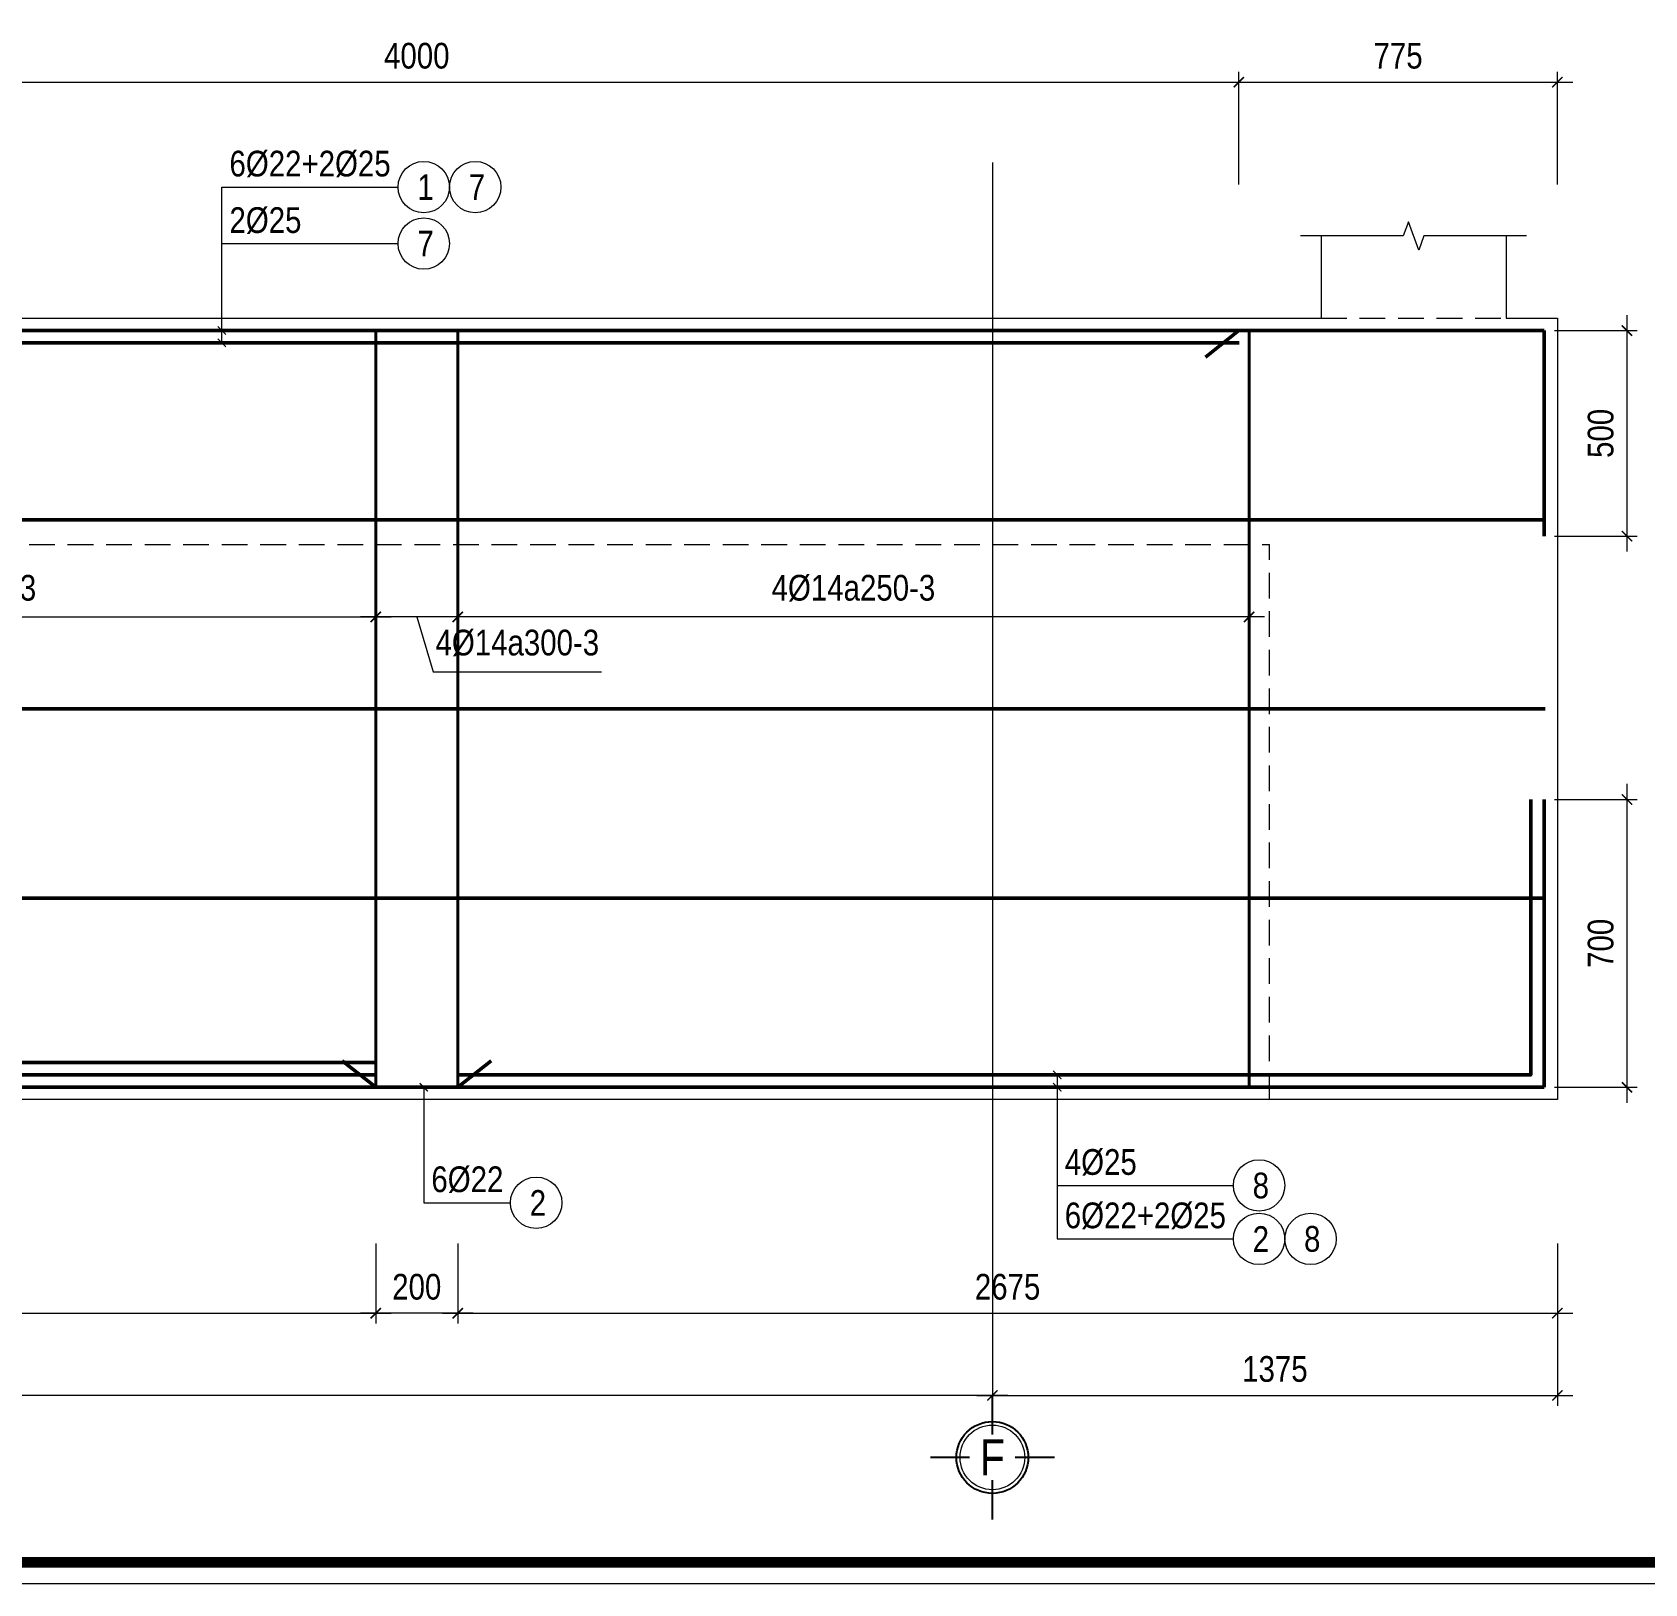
# Model space of a CAD drawing. Header units: millimetres. Extents: x 3014920 to 3563667, y -1638653 to -1356471.
# Drawn here: x 3356469 to 3360391, y -1600938 to -1597165 of the extents above; entities that cross this region are included whole.
import ezdxf
from ezdxf.enums import TextEntityAlignment as Align
from ezdxf.xclip import XClip

# ---------------------------------------------------------------- set-up
doc = ezdxf.new("R2010")
doc.units = ezdxf.units.MM
doc.header["$MEASUREMENT"] = 0
doc.header["$XCLIPFRAME"] = 0
doc.header["$PDMODE"] = 2
for name, pattern in [('6 TANG DIEN HINH 14-15$0$ACAD_ISO10W100', [18, 12, -3, 0, -3]), ('ACAD_ISO04W100', [30, 24, -3, 0, -3]), ('HIDDEN', [0.375, 0.25, -0.125])]:
    doc.linetypes.add(name, pattern=pattern)
doc.layers.get('0').update_dxf_attribs({"lineweight": 9})
doc.layers.get('Defpoints').update_dxf_attribs({"color": 10, "lineweight": 0})
for name, color, linetype, lineweight in [('2', 2, 'Continuous', 20), ('CDAI', 21, 'Continuous', 40), ('CTHEP', 50, 'Continuous', 50), ('DBAO', 90, 'Continuous', 13), ('DGIONG', 130, 'Continuous', 13), ('KTH', 154, 'Continuous', 9), ('Net khuat', 8, 'HIDDEN', 13), ('TEXT', 7, 'Continuous', 15), ('TRUC', 251, 'ACAD_ISO04W100', 9)]:
    doc.layers.add(name, color=color, linetype=linetype, lineweight=lineweight)
doc.layers.add('8', color=8, linetype='Continuous')
doc.styles.add('HELVECONDENSE', font='VHELVCN_0.TTF')
doc.styles.add('Star-HelCon', font='VHELVCN_0.TTF')
doc.styles.add('TTP-HelCon', font='VHELVCN_0.TTF')
doc.styles.add('VNI-HELVE-CONDENSE', font='VHELVCN_0.TTF')
doc.dimstyles.new('kc-25', dxfattribs={"dimtxt": 62.5, "dimasz": 20, "dimexe": 20, "dimexo": 50, "dimgap": 25, "dimtad": 3, "dimdec": 0, "dimzin": 0, "dimdsep": 46, "dimtxsty": 'VNI-HELVE-CONDENSE', "dimblk": 'DIM', "dimcen": 2.5, "dimclrd": 256, "dimclre": 154, "dimclrt": 7, "dimaunit": 1, "dimadec": 0, "dimazin": 0, "dimtfac": 1, "dimtdec": 0, "dimtix": 1, "dimtmove": 0, "dimatfit": 3, "dimldrblk": 'DOT', "dimfxl": 1, "dimtolj": 1, "dimtzin": 0, "dimarcsym": 0})
doc.dimstyles.new('TTP-25', dxfattribs={"dimscale": 25, "dimtxt": 2.5, "dimasz": 1, "dimexe": 1, "dimexo": 1, "dimgap": 0.09, "dimtad": 0, "dimdec": 4, "dimrnd": 1, "dimzin": 9, "dimdsep": 46, "dimtxsty": 'TTP-HelCon', "dimblk": 'ARCHTICK', "dimcen": 0.09, "dimdle": 1.5, "dimclrd": 256, "dimclre": 256, "dimclrt": 7, "dimadec": 0, "dimazin": 0, "dimtfac": 1, "dimtdec": 4, "dimtmove": 0, "dimatfit": 3, "dimldrblk": 'ARCHTICK', "dimfxl": 1, "dimtvp": 1, "dimtolj": 1, "dimtzin": 0, "dimarcsym": 0})

# ---------------------------------------------------------------- blocks, each defined once
blk = doc.blocks.new('2X-29')
at = {"layer": 'CTHEP'}
for p, q in [((32130.8927, -925), (390.43806, -925)), ((32130.8927, -1385), (390.43806, -1385))]:
    blk.add_line(p, q, dxfattribs=at)
at = {"layer": 'CTHEP', "elevation": 0}
blk.add_lwpolyline([(289.97982, -1845), (32200.89431, -1845)], dxfattribs=at)
at = {"layer": 'DBAO', "linetype": 'Continuous', "elevation": 0, "flags": 128}
blk.add_lwpolyline([(32230.89431, -1875), (258.43806, -1875)], dxfattribs=at)
blk = doc.blocks.new('DIM')
h = blk.add_hatch(color=1)
h.paths.add_polyline_path([(0.49, 0.29, 1), (0.29, 0.49), (-0.19, 0), (0.19, 0)])
h.paths.add_polyline_path([(0.19, 0), (-0.19, 0), (-0.49, -0.29, 1), (-0.29, -0.49)])
at = {"color": 9}
for p, q in [((-0.19, 0), (-1.5, 0)), ((0.19, 0), (1.5, 0))]:
    blk.add_line(p, q, dxfattribs=at)
at = {"color": 1}
for p, q in [((-0.49, -0.29), (0.29, 0.49)), ((-0.29, -0.49), (0.49, 0.29)), ((-0.19, 0), (0.19, 0))]:
    blk.add_line(p, q, dxfattribs=at)
blk.add_arc((-0.39, -0.39), 0.138, 135, 315, dxfattribs=at)
blk = doc.blocks.new('_ArchTick')
at = {"color": 0, "linetype": 'ByBlock', "const_width": 0.15}
blk.add_lwpolyline([(-0.5, -0.5), (0.5, 0.5)], dxfattribs=at)
blk = doc.blocks.new('*D2266')
at = {"layer": 'Defpoints', "color": 0, "transparency": 16777216}
for p in [(13544.5, 1117.3), (12769.5, 843.3), (13544.5, 843.3)]:
    blk.add_point(p, dxfattribs=at)
at = {"layer": 'KTH', "lineweight": -2, "transparency": 16777216}
for p, q in [((12769.5, 868.3), (12769.5, 1142.3)), ((13544.5, 868.3), (13544.5, 1142.3)), ((12732, 1117.3), (13582, 1117.3))]:
    blk.add_line(p, q, dxfattribs=at)
at = {"layer": 'KTH', "lineweight": -2, "transparency": 16777216, "xscale": 25, "yscale": 25, "zscale": 25, "rotation": 180}
blk.add_blockref('_ArchTick', (12769.5, 1117.3), dxfattribs=at)
at = {"layer": 'KTH', "lineweight": -2, "transparency": 16777216, "xscale": 25, "yscale": 25, "zscale": 25}
blk.add_blockref('_ArchTick', (13544.5, 1117.3), dxfattribs=at)
at = {"layer": 'KTH', "color": 7, "transparency": 16777216, "insert": (13157, 1181.2), "char_height": 62.5, "attachment_point": 5, "style": 'TTP-HelCon'}
blk.add_mtext('\\A1;775', dxfattribs=at)
blk = doc.blocks.new('dau truc')
blk.add_circle((0, 0), 180)
at = {"layer": '8'}
for p, q in [((0, 127.3), (0, 345.5)), ((-127.3, 0), (-345.5, 0)), ((345.5, 0), (127.3, 0)), ((0, -345.5), (0, -127.3))]:
    blk.add_line(p, q, dxfattribs=at)
blk.add_circle((0, 0), 200, dxfattribs=at)
at = {"layer": 'TEXT', "style": 'HELVECONDENSE'}
blk.add_attdef('A', text='', height=232.7, dxfattribs=at).set_placement((0, 0), align=Align.MIDDLE)
blk = doc.blocks.new('*D2267')
at = {"layer": 'Defpoints', "color": 0, "transparency": 16777216}
for p in [(10670, -1681.2), (10869.5, -1681.2), (10670, -1875.9)]:
    blk.add_point(p, dxfattribs=at)
at = {"layer": 'KTH', "lineweight": -2, "transparency": 16777216}
for p, q in [((10670, -1706.2), (10670, -1900.9)), ((10869.5, -1706.2), (10869.5, -1900.9)), ((10907, -1875.9), (10632.5, -1875.9))]:
    blk.add_line(p, q, dxfattribs=at)
at = {"layer": 'KTH', "lineweight": -2, "transparency": 16777216, "xscale": 25, "yscale": 25, "zscale": 25, "rotation": 180}
blk.add_blockref('_ArchTick', (10670, -1875.9), dxfattribs=at)
at = {"layer": 'KTH', "lineweight": -2, "transparency": 16777216, "xscale": 25, "yscale": 25, "zscale": 25}
blk.add_blockref('_ArchTick', (10869.5, -1875.9), dxfattribs=at)
at = {"layer": 'KTH', "color": 7, "transparency": 16777216, "insert": (10769.8, -1812.1), "char_height": 62.5, "attachment_point": 5, "style": 'TTP-HelCon'}
blk.add_mtext('\\A1;200', dxfattribs=at)
blk = doc.blocks.new('*D2268')
at = {"layer": 'Defpoints', "color": 0, "transparency": 16777216}
for p in [(8620, -6.7), (10670, -6.7), (10670, -183.1)]:
    blk.add_point(p, dxfattribs=at)
at = {"layer": 'KTH', "lineweight": -2, "transparency": 16777216}
for p, q in [((8620, -31.7), (8620, -208.1)), ((10670, -31.7), (10670, -208.1)), ((8582.5, -183.1), (10707.5, -183.1))]:
    blk.add_line(p, q, dxfattribs=at)
at = {"layer": 'KTH', "lineweight": -2, "transparency": 16777216, "xscale": 25, "yscale": 25, "zscale": 25, "rotation": 180}
blk.add_blockref('_ArchTick', (8620, -183.1), dxfattribs=at)
at = {"layer": 'KTH', "lineweight": -2, "transparency": 16777216, "xscale": 25, "yscale": 25, "zscale": 25}
blk.add_blockref('_ArchTick', (10670, -183.1), dxfattribs=at)
at = {"layer": 'KTH', "color": 7, "transparency": 16777216, "insert": (9645, -113.2), "char_height": 62.5, "attachment_point": 5, "style": 'TTP-HelCon'}
blk.add_mtext('\\A1;4Þ14a250-3', dxfattribs=at)
blk = doc.blocks.new('*D2269')
at = {"layer": 'Defpoints', "color": 0, "transparency": 16777216}
for p in [(10869.5, -1681.2), (13544.5, -1681.2), (13544.5, -1875.9)]:
    blk.add_point(p, dxfattribs=at)
at = {"layer": 'KTH', "lineweight": -2, "transparency": 16777216}
for p, q in [((10869.5, -1706.2), (10869.5, -1900.9)), ((13544.5, -1706.2), (13544.5, -1900.9)), ((10832, -1875.9), (13582, -1875.9))]:
    blk.add_line(p, q, dxfattribs=at)
at = {"layer": 'KTH', "lineweight": -2, "transparency": 16777216, "xscale": 25, "yscale": 25, "zscale": 25, "rotation": 180}
blk.add_blockref('_ArchTick', (10869.5, -1875.9), dxfattribs=at)
at = {"layer": 'KTH', "lineweight": -2, "transparency": 16777216, "xscale": 25, "yscale": 25, "zscale": 25}
blk.add_blockref('_ArchTick', (13544.5, -1875.9), dxfattribs=at)
at = {"layer": 'KTH', "color": 7, "transparency": 16777216, "insert": (12207, -1812.1), "char_height": 62.5, "attachment_point": 5, "style": 'TTP-HelCon'}
blk.add_mtext('\\A1;2675', dxfattribs=at)
blk = doc.blocks.new('*D2272')
at = {"layer": 'Defpoints', "color": 0, "transparency": 16777216}
for p in [(12769.5, 1117.3), (8770, 843.3), (12769.5, 843.3)]:
    blk.add_point(p, dxfattribs=at)
at = {"layer": 'KTH', "lineweight": -2, "transparency": 16777216}
for p, q in [((8770, 868.3), (8770, 1142.3)), ((12769.5, 868.3), (12769.5, 1142.3)), ((8732.5, 1117.3), (12807, 1117.3))]:
    blk.add_line(p, q, dxfattribs=at)
at = {"layer": 'KTH', "lineweight": -2, "transparency": 16777216, "xscale": 25, "yscale": 25, "zscale": 25, "rotation": 180}
blk.add_blockref('_ArchTick', (8770, 1117.3), dxfattribs=at)
at = {"layer": 'KTH', "lineweight": -2, "transparency": 16777216, "xscale": 25, "yscale": 25, "zscale": 25}
blk.add_blockref('_ArchTick', (12769.5, 1117.3), dxfattribs=at)
at = {"layer": 'KTH', "color": 7, "transparency": 16777216, "insert": (10769.8, 1181.2), "char_height": 62.5, "attachment_point": 5, "style": 'TTP-HelCon'}
blk.add_mtext('\\A1;4000', dxfattribs=at)
blk = doc.blocks.new('*D2273')
at = {"layer": 'Defpoints', "color": 0, "transparency": 16777216}
for p in [(5770, -1875.9), (12170, -1875.9), (5770, -2075.9)]:
    blk.add_point(p, dxfattribs=at)
at = {"layer": 'KTH', "lineweight": -2, "transparency": 16777216}
for p, q in [((5770, -1900.9), (5770, -2100.9)), ((12170, -1900.9), (12170, -2100.9)), ((12207.5, -2075.9), (5732.5, -2075.9))]:
    blk.add_line(p, q, dxfattribs=at)
at = {"layer": 'KTH', "lineweight": -2, "transparency": 16777216, "xscale": 25, "yscale": 25, "zscale": 25, "rotation": 180}
blk.add_blockref('_ArchTick', (5770, -2075.9), dxfattribs=at)
at = {"layer": 'KTH', "lineweight": -2, "transparency": 16777216, "xscale": 25, "yscale": 25, "zscale": 25}
blk.add_blockref('_ArchTick', (12170, -2075.9), dxfattribs=at)
at = {"layer": 'KTH', "color": 7, "transparency": 16777216, "insert": (8970, -2012), "char_height": 62.5, "attachment_point": 5, "style": 'TTP-HelCon'}
blk.add_mtext('\\A1;6400', dxfattribs=at)
blk = doc.blocks.new('*D2274')
at = {"layer": 'Defpoints', "color": 0, "transparency": 16777216}
for p in [(12170, -1875.9), (13544.5, -1875.9), (13544.5, -2075.9)]:
    blk.add_point(p, dxfattribs=at)
at = {"layer": 'KTH', "lineweight": -2, "transparency": 16777216}
for p, q in [((12170, -1900.9), (12170, -2100.9)), ((13544.5, -1900.9), (13544.5, -2100.9)), ((12132.5, -2075.9), (13582, -2075.9))]:
    blk.add_line(p, q, dxfattribs=at)
at = {"layer": 'KTH', "lineweight": -2, "transparency": 16777216, "xscale": 25, "yscale": 25, "zscale": 25, "rotation": 180}
blk.add_blockref('_ArchTick', (12170, -2075.9), dxfattribs=at)
at = {"layer": 'KTH', "lineweight": -2, "transparency": 16777216, "xscale": 25, "yscale": 25, "zscale": 25}
blk.add_blockref('_ArchTick', (13544.5, -2075.9), dxfattribs=at)
at = {"layer": 'KTH', "color": 7, "transparency": 16777216, "insert": (12857.3, -2012), "char_height": 62.5, "attachment_point": 5, "style": 'TTP-HelCon'}
blk.add_mtext('\\A1;1375', dxfattribs=at)
blk = doc.blocks.new('*D2252')
at = {"layer": 'Defpoints', "color": 0, "transparency": 16777216}
for p in [(10869.5, -6.7), (12794.5, -6.7), (10869.5, -183.1)]:
    blk.add_point(p, dxfattribs=at)
at = {"layer": 'KTH', "lineweight": -2, "transparency": 16777216}
for p, q in [((10869.5, -31.7), (10869.5, -208.1)), ((12794.5, -31.7), (12794.5, -208.1)), ((12832, -183.1), (10832, -183.1))]:
    blk.add_line(p, q, dxfattribs=at)
at = {"layer": 'KTH', "lineweight": -2, "transparency": 16777216, "xscale": 25, "yscale": 25, "zscale": 25, "rotation": 180}
blk.add_blockref('_ArchTick', (10869.5, -183.1), dxfattribs=at)
at = {"layer": 'KTH', "lineweight": -2, "transparency": 16777216, "xscale": 25, "yscale": 25, "zscale": 25}
blk.add_blockref('_ArchTick', (12794.5, -183.1), dxfattribs=at)
at = {"layer": 'KTH', "color": 7, "transparency": 16777216, "insert": (11832, -113.2), "char_height": 62.5, "attachment_point": 5, "style": 'TTP-HelCon'}
blk.add_mtext('\\A1;4Þ14a250-3', dxfattribs=at)
blk = doc.blocks.new('*D2253')
at = {"layer": 'Defpoints', "color": 0, "transparency": 16777216}
for p in [(10670, -6.7), (10869.5, -6.7), (10670, -183.1)]:
    blk.add_point(p, dxfattribs=at)
at = {"layer": 'KTH', "lineweight": -2, "transparency": 16777216}
for p, q in [((10670, -31.7), (10670, -208.1)), ((10869.5, -31.7), (10869.5, -208.1)), ((10907, -183.1), (10632.5, -183.1)), ((10769.8, -183.1), (10809.7, -316.4)), ((10809.7, -316.4), (11219, -316.4))]:
    blk.add_line(p, q, dxfattribs=at)
at = {"layer": 'KTH', "lineweight": -2, "transparency": 16777216, "xscale": 25, "yscale": 25, "zscale": 25, "rotation": 180}
blk.add_blockref('_ArchTick', (10670, -183.1), dxfattribs=at)
at = {"layer": 'KTH', "lineweight": -2, "transparency": 16777216, "xscale": 25, "yscale": 25, "zscale": 25}
blk.add_blockref('_ArchTick', (10869.5, -183.1), dxfattribs=at)
at = {"layer": 'KTH', "color": 7, "transparency": 16777216, "insert": (11014.4, -246.5), "char_height": 62.5, "attachment_point": 5, "style": 'TTP-HelCon'}
blk.add_mtext('\\A1;4Þ14a300-3', dxfattribs=at)
blk = doc.blocks.new('*D2255')
at = {"layer": 'Defpoints', "color": 0, "transparency": 16777216}
for p in [(5770, -1681.2), (10670, -1681.2), (10670, -1875.9)]:
    blk.add_point(p, dxfattribs=at)
at = {"layer": 'KTH', "lineweight": -2, "transparency": 16777216}
for p, q in [((5770, -1706.2), (5770, -1900.9)), ((10670, -1706.2), (10670, -1900.9)), ((5732.5, -1875.9), (10707.5, -1875.9))]:
    blk.add_line(p, q, dxfattribs=at)
at = {"layer": 'KTH', "lineweight": -2, "transparency": 16777216, "xscale": 25, "yscale": 25, "zscale": 25, "rotation": 180}
blk.add_blockref('_ArchTick', (5770, -1875.9), dxfattribs=at)
at = {"layer": 'KTH', "lineweight": -2, "transparency": 16777216, "xscale": 25, "yscale": 25, "zscale": 25}
blk.add_blockref('_ArchTick', (10670, -1875.9), dxfattribs=at)
at = {"layer": 'KTH', "color": 7, "transparency": 16777216, "insert": (8220, -1812.1), "char_height": 62.5, "attachment_point": 5, "style": 'TTP-HelCon'}
blk.add_mtext('\\A1;4900', dxfattribs=at)
blk = doc.blocks.new('*D2256')
at = {"layer": 'Defpoints', "color": 0, "transparency": 16777216}
for p in [(13512.2, 513.3), (13512.2, 13.3), (13713.8, 13.3)]:
    blk.add_point(p, dxfattribs=at)
at = {"layer": 'KTH', "lineweight": -2, "transparency": 16777216}
for p, q in [((13713.8, 550.8), (13713.8, -24.2)), ((13537.2, 513.3), (13738.8, 513.3)), ((13537.2, 13.3), (13738.8, 13.3))]:
    blk.add_line(p, q, dxfattribs=at)
at = {"layer": 'KTH', "lineweight": -2, "transparency": 16777216, "xscale": 25, "yscale": 25, "zscale": 25}
for p, rotation in [((13713.8, 513.3), 90), ((13713.8, 13.3), 270)]:
    blk.add_blockref('_ArchTick', p, dxfattribs=dict(at, rotation=rotation))
at = {"layer": 'KTH', "color": 7, "transparency": 16777216, "insert": (13650, 263.3), "char_height": 62.5, "attachment_point": 5, "rotation": 90, "style": 'TTP-HelCon'}
blk.add_mtext('\\A1;500', dxfattribs=at)
blk = doc.blocks.new('*D2257')
at = {"layer": 'Defpoints', "color": 0, "transparency": 16777216}
for p in [(13512.2, -626.7), (13512.2, -1326.7), (13713.8, -1326.7)]:
    blk.add_point(p, dxfattribs=at)
at = {"layer": 'KTH', "lineweight": -2, "transparency": 16777216}
for p, q in [((13537.2, -626.7), (13738.8, -626.7)), ((13713.8, -589.2), (13713.8, -1364.2)), ((13537.2, -1326.7), (13738.8, -1326.7))]:
    blk.add_line(p, q, dxfattribs=at)
at = {"layer": 'KTH', "lineweight": -2, "transparency": 16777216, "xscale": 25, "yscale": 25, "zscale": 25}
for p, rotation in [((13713.8, -626.7), 90), ((13713.8, -1326.7), 270)]:
    blk.add_blockref('_ArchTick', p, dxfattribs=dict(at, rotation=rotation))
at = {"layer": 'KTH', "color": 7, "transparency": 16777216, "insert": (13650, -976.7), "char_height": 62.5, "attachment_point": 5, "rotation": 90, "style": 'TTP-HelCon'}
blk.add_mtext('\\A1;700', dxfattribs=at)
blk = doc.blocks.new('CHG_XX_Khung ten')
blk.add_lwpolyline([(15, 579), (826, 579), (826, 15), (15, 15)], close=True)
at = {"color": 4, "linetype": 'Continuous', "const_width": 1}
blk.add_lwpolyline([(17, 577), (824, 577), (824, 17), (17, 17)], close=True, dxfattribs=at)
blk = doc.blocks.new('2X-28')
at = {"layer": 'CDAI'}
for points in [[(10670.00031, 513.31075), (10670.00031, -1326.68925)], [(10869.54571, 513.31075), (10869.54571, -1326.68925)], [(10869.54571, 513.30561), (10869.54571, -1326.69439)], [(12794.54571, 513.31075), (12794.54571, -1326.68925)]]:
    blk.add_lwpolyline(points, dxfattribs=at)
at = {"layer": 'CTHEP'}
for p, q in [((0, 513.32812), (13512.15813, 513.32812)), ((12688.11981, 448.78525), (12769.54571, 513.31075)), ((13512.15813, 13.32812), (13512.15813, 513.32812)), ((8770.24022, 483.32812), (12770.1378, 483.32812)), ((13514.54571, 53.32812), (30, 53.32812)), ((13514.54571, -406.67188), (30, -406.67188)), ((13512.15813, -1326.67187), (13512.15813, -626.67188)), ((13514.54571, -866.67188), (30, -866.67188)), ((10588.57442, -1262.16375), (10670.00031, -1326.68925)), ((10950.9716, -1262.15152), (10869.54571, -1326.67702)), ((0, -1326.67188), (13512.15813, -1326.67187))]:
    blk.add_line(p, q, dxfattribs=at)
for points in [[(10869.54571, -1296.67187), (13479.77055, -1296.67187), (13479.77055, -626.67188)], [(3620.45492, -1266.67187), (10670.00031, -1266.67187)], [(3620.45492, -1296.67187), (10670.00031, -1296.67187)]]:
    blk.add_lwpolyline(points, dxfattribs=at)
at = {"layer": 'DBAO', "linetype": 'Continuous'}
for p, q in [((12969.55321, 743.32812), (12969.55321, 543.32812)), ((13419.54571, 743.32812), (13419.54571, 543.32812)), ((8570.00195, 543.32812), (12969.54734, 543.32812)), ((13419.54571, 543.32812), (13544.54571, 543.32812))]:
    blk.add_line(p, q, dxfattribs=at)
at = {"layer": 'DBAO', "linetype": 'Continuous', "flags": 128}
blk.add_lwpolyline([(13544.54571, 543.32812), (13544.54571, -1356.67188), (-30, -1356.67188), (-30, 543.32812)], dxfattribs=at)
at = {"layer": 'DGIONG', "linetype": 'Continuous', "flags": 128}
blk.add_lwpolyline([(13469.54571, 743.32812), (13219.54571, 743.32812), (13207.04571, 708.98465), (13182.04571, 777.67159), (13169.54571, 743.32812), (12919.5382, 743.32812)], dxfattribs=at)
at = {"layer": 'DGIONG'}
for centre in [(10786.89916, 862.22613), (10911.89916, 862.22613), (10786.8992, 724.81109), (12818.9468, -1565.43318), (11060.21897, -1607.42771), (12818.94676, -1695.23534), (12943.94676, -1695.23534)]:
    blk.add_circle(centre, 62.5, dxfattribs=at)
at = {"layer": 'Net khuat', "ltscale": 250}
for p, q in [((12969.54571, 543.32812), (13419.54571, 543.32812)), ((13419.5382, 543.32812), (13419.54571, 543.32812)), ((13544.54571, 543.32812), (13544.55321, 543.32812)), ((6920.45492, -6.65872), (12844.54571, -6.66511)), ((12844.54571, -1356.67188), (12844.54571, -6.66511))]:
    blk.add_line(p, q, dxfattribs=at)
at = {"layer": 'TRUC', "linetype": '6 TANG DIEN HINH 14-15$0$ACAD_ISO10W100', "ltscale": 1250}
blk.add_lwpolyline([(12170.00195, 921.59904), (12170.00195, -2123.51595)], dxfattribs=at)
at = {"layer": '2', "ltscale": 300}
ref = blk.add_blockref('dau truc', (12170.00195, -2226.73905), dxfattribs=dict(at, xscale=0.4367131295148283, yscale=0.4367131295148283, zscale=0.4367131295148283))
ref.add_attrib('A', 'F', dxfattribs={"layer": 'TEXT', "height": 87.5, "style": 'HELVECONDENSE'}).set_placement((12170.00195, -2226.73905), align=Align.MIDDLE)
at = {"layer": 'TEXT', "style": 'TTP-HelCon'}
for s, p in [('6Þ22+2Þ25', (10314.09128, 888.07908, 0)), ('2Þ25', (10314.09132, 750.66404, 0)), ('4Þ25', (12346.13892, -1539.58024, 0)), ('6Þ22', (10805.30059, -1581.57477, 0)), ('6Þ22+2Þ25', (12346.13888, -1669.3824, 0))]:
    blk.add_text(s, height=62.5, dxfattribs=at).set_placement(p)
at = {"layer": 'TEXT', "style": 'Star-HelCon'}
for s, p in [('1', (10791.06583, 862.22613)), ('7', (10916.06583, 862.22613)), ('7', (10791.06586, 724.81109)), ('8', (12823.11346, -1565.43318)), ('2', (11064.38563, -1607.42771)), ('2', (12823.11342, -1695.23534)), ('8', (12948.11342, -1695.23534))]:
    blk.add_text(s, height=62.5, dxfattribs=at).set_placement(p, align=Align.MIDDLE)
at = {"layer": 'KTH'}
for base, p1, p2, angle, picture, middle in [((12769.54571, 1117.33273), (8770.00031, 843.32812), (12769.54571, 843.32812), 180, '*D2272', (10769.77301, 1181.16606)), ((13544.54571, 1117.33273), (12769.54571, 843.32812), (13544.54571, 843.32812), 180, '*D2266', (13157.04571, 1181.16606)), ((13713.78784, 13.32812), (13512.15813, 513.32812), (13512.15813, 13.32812), 90, '*D2256', (13649.95451, 263.32812)), ((13713.78784, -1326.67187), (13512.15813, -626.67188), (13512.15813, -1326.67187), 90, '*D2257', (13649.95451, -976.67188)), ((10670.00031, -1875.91878), (10869.54571, -1681.20197), (10670.00031, -1681.20197), 180, '*D2267', (10769.77301, -1812.08544)), ((13544.54571, -2075.87452), (12170.00195, -1875.91878), (13544.54571, -1875.91878), 180, '*D2274', (12857.27383, -2012.04118))]:
    dim = blk.add_linear_dim(base=base, p1=p1, p2=p2, angle=angle, dimstyle='TTP-25', override={"dimtmove": 1}, dxfattribs=at)
    dim.commit()
    dim.dimension.update_dxf_attribs({"geometry": picture, "text_midpoint": middle})
dim = blk.add_linear_dim(base=(10670.00031, -183.12091), p1=(8620.00031, -6.65872), p2=(10670.00031, -6.67609), text='4Þ14a250-3', dimstyle='TTP-25', override={"dimtmove": 1}, dxfattribs=at)
dim.commit()
dim.dimension.update_dxf_attribs({"geometry": '*D2268', "text_midpoint": (9645.00031, -113.20425)})
for base, p1, p2, text, picture, middle in [((10670.00031, -183.12606), (10869.54571, -6.66387), (10670.00031, -6.67609), '4Þ14a300-3', '*D2253', (10811.99801, -246.45939)), ((10869.54571, -183.10869), (12794.54571, -6.65872), (10869.54571, -6.66387), '4Þ14a250-3', '*D2252', (11832.04571, -113.19202))]:
    dim = blk.add_linear_dim(base=base, p1=p1, p2=p2, angle=180, text=text, dimstyle='TTP-25', override={"dimtmove": 1}, dxfattribs=at)
    dim.commit()
    dim.dimension.update_dxf_attribs({"geometry": picture, "text_midpoint": middle})
for base, p1, p2, picture, middle in [((10670.00031, -1875.91878), (5770.00195, -1681.20197), (10670.00031, -1681.20197), '*D2255', (8220.00113, -1812.08544)), ((13544.54571, -1875.91878), (10869.54571, -1681.20197), (13544.54571, -1681.20197), '*D2269', (12207.04571, -1812.08544)), ((5770.00195, -2075.87452), (12170.00195, -1875.91878), (5770.00195, -1875.91878), '*D2273', (8970.00195, -2012.04118))]:
    dim = blk.add_linear_dim(base=base, p1=p1, p2=p2, dimstyle='TTP-25', override={"dimtmove": 1}, dxfattribs=at)
    dim.commit()
    dim.dimension.update_dxf_attribs({"geometry": picture, "text_midpoint": middle})
at = {"layer": 'DGIONG'}
for points in [[(10295.57934, 513.32812), (10295.57925, 862.22613), (10724.39916, 862.22613)], [(10295.57935, 483.32812), (10295.57929, 724.81109), (10724.3992, 724.81109)], [(10786.78872, -1326.67188), (10786.78856, -1607.42771), (10997.71897, -1607.42771)], [(12327.62696, -1326.67187), (12327.62685, -1695.23534), (12756.44676, -1695.23534)], [(12327.627, -1296.67187), (12327.62689, -1565.43318), (12756.4468, -1565.43318)]]:
    blk.add_leader(points, dimstyle='kc-25', override={"dimtad": 0, "dimldrblk": 'ArchTick', "dimfxl": 100, "dimarcsym": 1}, dxfattribs=at)

msp = doc.modelspace()

# ---------------------------------------------------------------- block references
at = {"layer": 'DBAO'}
ref = msp.add_blockref('2X-29', (3346109.76393, -1596513.47511), dxfattribs=at)
XClip(ref).set_block_clipping_path([(22727.4080876649, -4372.2646297399), (43219.2102260534, 1129.0665370394)])
at = {"layer": 'TRUC', "linetype": '6 TANG DIEN HINH 14-15$0$ACAD_ISO10W100', "ltscale": 10}
msp.add_blockref('2X-28', (3346634.37653, -1598403.78857), dxfattribs=at)

# ---------------------------------------------------------------- next in the draw order: block references
at = {"color": 5, "xscale": 25.92478421704392, "yscale": 25.92478421704392, "zscale": 25.92478421704392}
msp.add_blockref('CHG_XX_Khung ten', (3345639.78025, -1601326.46106), dxfattribs=at)

doc.saveas('drawing.dxf')
